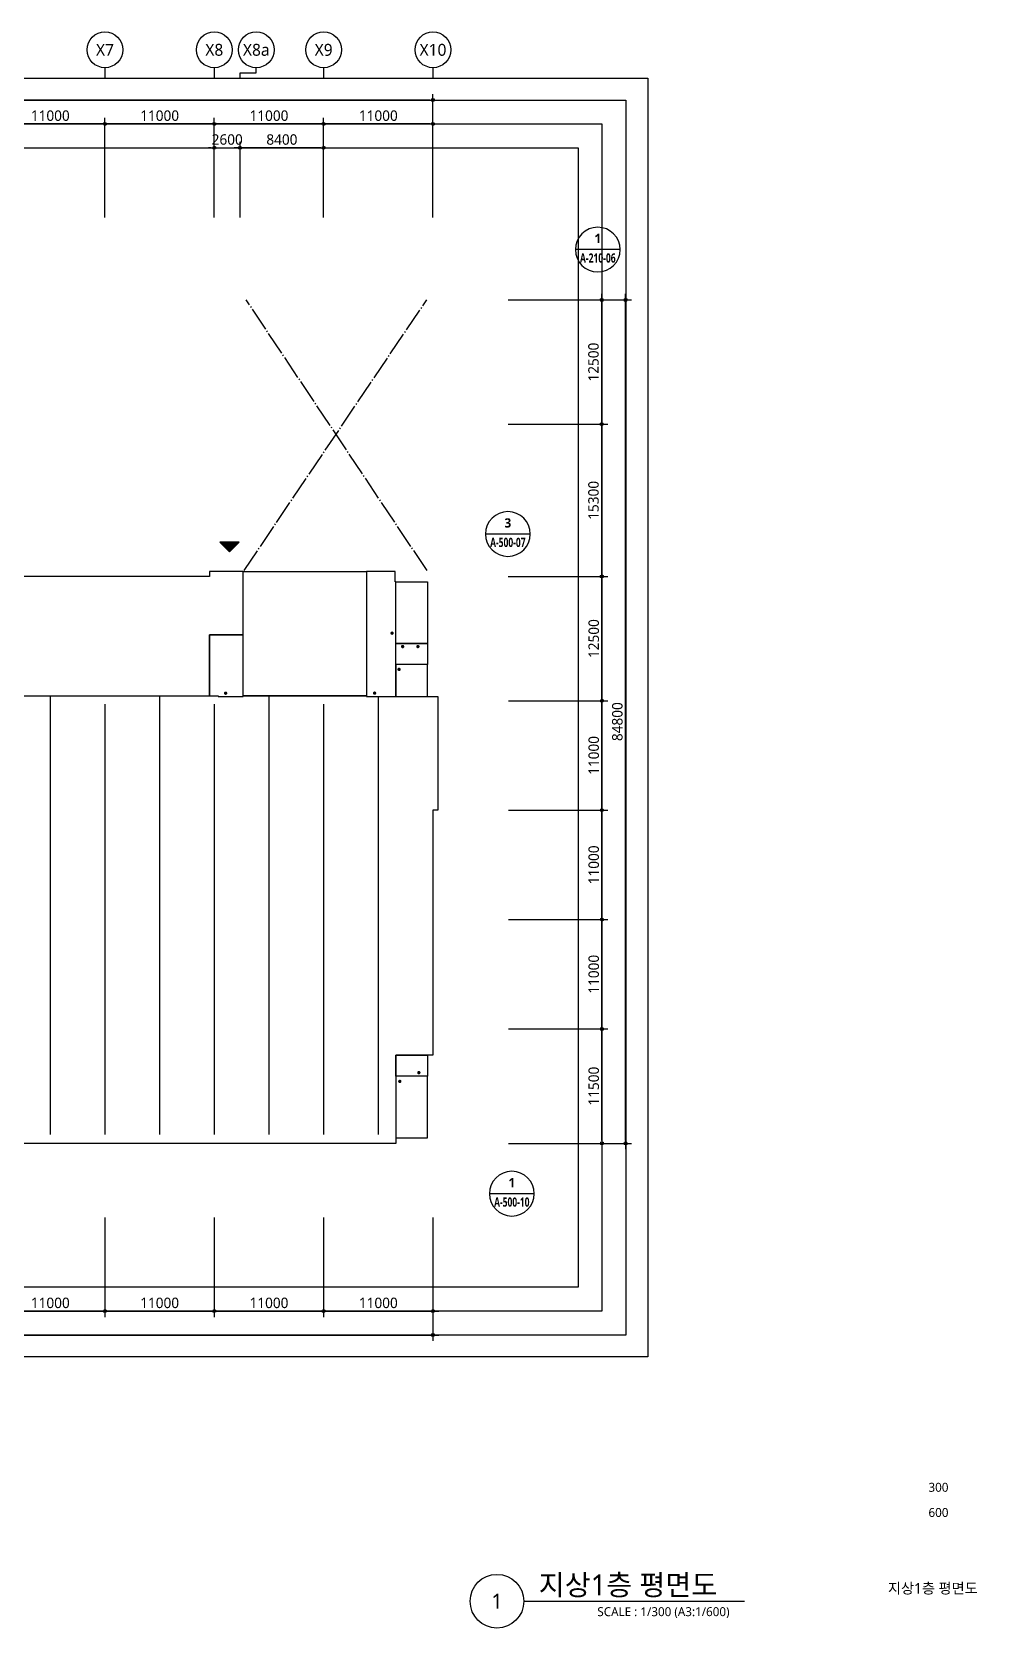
# Model space of a CAD drawing. Header units: millimetres. Extents: x -867282 to 190005487, y -1022614 to 455456909.
# Drawn here: x -484191 to -389103, y -682456 to -521967 of the extents above; entities that cross this region are included whole.
import ezdxf
from ezdxf.enums import TextEntityAlignment as Align

# ---------------------------------------------------------------- set-up
doc = ezdxf.new("R2010")
doc.units = ezdxf.units.MM
doc.header["$LTSCALE"] = 400
doc.header["$MEASUREMENT"] = 0
doc.header["$PDSIZE"] = -10
doc.linetypes.add('STD_SHAFT', pattern=[7.3, 6, -0.5, 0.3, -0.5])
doc.layers.get('0').update_dxf_attribs({"linetype": 'CONTINUOUS'})
doc.layers.get('Defpoints').update_dxf_attribs({"color": 153, "linetype": 'CONTINUOUS'})
for name, color, linetype in [('A-ANNO-ENT', 1, 'CONTINUOUS'), ('A-ANNO-TEXT1', 7, 'CONTINUOUS'), ('A-ANNO-TITL', 7, 'CONTINUOUS'), ('A-FLOR-MARK-ARCH', 1, 'CONTINUOUS'), ('A-FLOR-OPEN-BELO', 6, 'STD_SHAFT'), ('A-ST-AXIS-BUB', 7, 'CONTINUOUS'), ('A-ST-AXIS-DIM', 7, 'CONTINUOUS'), ('AA-MKXS', 3, 'CONTINUOUS'), ('AA-XXXX-TXT1', 2, 'CONTINUOUS'), ('heb', 30, 'CONTINUOUS')]:
    doc.layers.add(name, color=color, linetype=linetype)
doc.layers.add('Defpoint', color=161, linetype='CONTINUOUS', plot=False)
doc.layers.add('면적', color=210, linetype='CONTINUOUS', plot=False)
doc.styles.add('2020음성 1차', font='')
doc.styles.add('SAMOO', font='romans.shx', dxfattribs={"bigfont": 'whgtxt.shx'})
doc.styles.add('SH_대대리576', font='malgun.ttf')
doc.styles.get('2020음성 1차').set_extended_font_data('NanumGothic', bold=True)
doc.dimstyles.new('SHP 600', dxfattribs={"dimscale": 300, "dimtxt": 3.5, "dimasz": 1, "dimexe": 2, "dimexo": 2, "dimgap": 1, "dimtad": 1, "dimdec": 0, "dimzin": 0, "dimdsep": 46, "dimtxsty": 'SH_대대리576', "dimblk": 'DIMDOT', "dimcen": 0.09, "dimclrt": 3, "dimadec": 0, "dimazin": 1, "dimtfac": 1, "dimtdec": 0, "dimtix": 1, "dimtmove": 2, "dimatfit": 0, "dimldrblk": 'DIMDOT', "dimfxl": 1, "dimtolj": 1, "dimtzin": 0, "dimarcsym": 0})

# ---------------------------------------------------------------- blocks, each defined once
blk = doc.blocks.new('DIMDOT')
at = {"color": 0}
blk.add_line((-2, 0), (2, 0), dxfattribs=at)
for radius in [0.5, 0.25]:
    blk.add_circle((0, 0), radius, dxfattribs=at)
blk = doc.blocks.new('*D716')
at = {"layer": 'A-ST-AXIS-DIM', "color": 0, "lineweight": -2, "transparency": 16777216}
for p, q in [((-558441, -540617), (-558441, -528217)), ((-444141, -528817), (-558141, -528817)), ((-443841, -540617), (-443841, -528217))]:
    blk.add_line(p, q, dxfattribs=at)
at = {"layer": 'Defpoints', "color": 0, "transparency": 16777216}
for p in [(-558441, -528817), (-558441, -541217), (-443841, -541217)]:
    blk.add_point(p, dxfattribs=at)
at = {"layer": 'A-ST-AXIS-DIM', "color": 0, "lineweight": -2, "transparency": 16777216, "xscale": 300, "yscale": 300, "zscale": 300, "rotation": 180}
blk.add_blockref('DIMDOT', (-558441, -528817), dxfattribs=at)
at = {"layer": 'A-ST-AXIS-DIM', "color": 0, "lineweight": -2, "transparency": 16777216, "xscale": 300, "yscale": 300, "zscale": 300}
blk.add_blockref('DIMDOT', (-443841, -528817), dxfattribs=at)
at = {"layer": 'A-ST-AXIS-DIM', "color": 3, "transparency": 16777216, "insert": (-501141, -527992), "char_height": 1050, "attachment_point": 5, "style": 'SH_대대리576'}
blk.add_mtext('\\A1;114600', dxfattribs=at)
blk = doc.blocks.new('*D722')
at = {"layer": 'A-ST-AXIS-DIM', "color": 0, "lineweight": -2, "transparency": 16777216}
for p, q in [((-487841, -540617), (-487841, -530617)), ((-476841, -540617), (-476841, -530617)), ((-477141, -531217), (-487541, -531217))]:
    blk.add_line(p, q, dxfattribs=at)
at = {"layer": 'Defpoints', "color": 0, "transparency": 16777216}
for p in [(-487841, -531217), (-487841, -541217), (-476841, -541217)]:
    blk.add_point(p, dxfattribs=at)
at = {"layer": 'A-ST-AXIS-DIM', "color": 0, "lineweight": -2, "transparency": 16777216, "xscale": 300, "yscale": 300, "zscale": 300, "rotation": 180}
blk.add_blockref('DIMDOT', (-487841, -531217), dxfattribs=at)
at = {"layer": 'A-ST-AXIS-DIM', "color": 0, "lineweight": -2, "transparency": 16777216, "xscale": 300, "yscale": 300, "zscale": 300}
blk.add_blockref('DIMDOT', (-476841, -531217), dxfattribs=at)
at = {"layer": 'A-ST-AXIS-DIM', "color": 3, "transparency": 16777216, "insert": (-482341, -530392), "char_height": 1050, "attachment_point": 5, "style": 'SH_대대리576'}
blk.add_mtext('\\A1;11000', dxfattribs=at)
blk = doc.blocks.new('*D723')
at = {"layer": 'A-ST-AXIS-DIM', "color": 0, "lineweight": -2, "transparency": 16777216}
for p, q in [((-476841, -540617), (-476841, -530617)), ((-465841, -540617), (-465841, -530617)), ((-466141, -531217), (-476541, -531217))]:
    blk.add_line(p, q, dxfattribs=at)
at = {"layer": 'Defpoints', "color": 0, "transparency": 16777216}
for p in [(-476841, -531217), (-476841, -541217), (-465841, -541217)]:
    blk.add_point(p, dxfattribs=at)
at = {"layer": 'A-ST-AXIS-DIM', "color": 0, "lineweight": -2, "transparency": 16777216, "xscale": 300, "yscale": 300, "zscale": 300, "rotation": 180}
blk.add_blockref('DIMDOT', (-476841, -531217), dxfattribs=at)
at = {"layer": 'A-ST-AXIS-DIM', "color": 0, "lineweight": -2, "transparency": 16777216, "xscale": 300, "yscale": 300, "zscale": 300}
blk.add_blockref('DIMDOT', (-465841, -531217), dxfattribs=at)
at = {"layer": 'A-ST-AXIS-DIM', "color": 3, "transparency": 16777216, "insert": (-471341, -530392), "char_height": 1050, "attachment_point": 5, "style": 'SH_대대리576'}
blk.add_mtext('\\A1;11000', dxfattribs=at)
blk = doc.blocks.new('*D724')
at = {"layer": 'A-ST-AXIS-DIM', "color": 0, "lineweight": -2, "transparency": 16777216}
for p, q in [((-465841, -540617), (-465841, -530617)), ((-454841, -540617), (-454841, -530617)), ((-455141, -531217), (-465541, -531217))]:
    blk.add_line(p, q, dxfattribs=at)
at = {"layer": 'Defpoints', "color": 0, "transparency": 16777216}
for p in [(-465841, -531217), (-465841, -541217), (-454841, -541217)]:
    blk.add_point(p, dxfattribs=at)
at = {"layer": 'A-ST-AXIS-DIM', "color": 0, "lineweight": -2, "transparency": 16777216, "xscale": 300, "yscale": 300, "zscale": 300, "rotation": 180}
blk.add_blockref('DIMDOT', (-465841, -531217), dxfattribs=at)
at = {"layer": 'A-ST-AXIS-DIM', "color": 0, "lineweight": -2, "transparency": 16777216, "xscale": 300, "yscale": 300, "zscale": 300}
blk.add_blockref('DIMDOT', (-454841, -531217), dxfattribs=at)
at = {"layer": 'A-ST-AXIS-DIM', "color": 3, "transparency": 16777216, "insert": (-460341, -530392), "char_height": 1050, "attachment_point": 5, "style": 'SH_대대리576'}
blk.add_mtext('\\A1;11000', dxfattribs=at)
blk = doc.blocks.new('*D725')
at = {"layer": 'A-ST-AXIS-DIM', "color": 0, "lineweight": -2, "transparency": 16777216}
for p, q in [((-454841, -540617), (-454841, -530617)), ((-443841, -540617), (-443841, -530617)), ((-444141, -531217), (-454541, -531217))]:
    blk.add_line(p, q, dxfattribs=at)
at = {"layer": 'Defpoints', "color": 0, "transparency": 16777216}
for p in [(-454841, -531217), (-454841, -541217), (-443841, -541217)]:
    blk.add_point(p, dxfattribs=at)
at = {"layer": 'A-ST-AXIS-DIM', "color": 0, "lineweight": -2, "transparency": 16777216, "xscale": 300, "yscale": 300, "zscale": 300, "rotation": 180}
blk.add_blockref('DIMDOT', (-454841, -531217), dxfattribs=at)
at = {"layer": 'A-ST-AXIS-DIM', "color": 0, "lineweight": -2, "transparency": 16777216, "xscale": 300, "yscale": 300, "zscale": 300}
blk.add_blockref('DIMDOT', (-443841, -531217), dxfattribs=at)
at = {"layer": 'A-ST-AXIS-DIM', "color": 3, "transparency": 16777216, "insert": (-449341, -530392), "char_height": 1050, "attachment_point": 5, "style": 'SH_대대리576'}
blk.add_mtext('\\A1;11000', dxfattribs=at)
blk = doc.blocks.new('*D735')
at = {"layer": 'A-ST-AXIS-DIM', "color": 0, "lineweight": -2, "transparency": 16777216}
for p, q in [((-436266, -548917), (-426266, -548917)), ((-426866, -561117), (-426866, -549217)), ((-436266, -561417), (-426266, -561417))]:
    blk.add_line(p, q, dxfattribs=at)
at = {"layer": 'Defpoints', "color": 0, "transparency": 16777216}
for p in [(-436866, -548917), (-426866, -548917), (-436866, -561417)]:
    blk.add_point(p, dxfattribs=at)
at = {"layer": 'A-ST-AXIS-DIM', "color": 0, "lineweight": -2, "transparency": 16777216, "xscale": 300, "yscale": 300, "zscale": 300}
for p, rotation in [((-426866, -548917), 90), ((-426866, -561417), 270)]:
    blk.add_blockref('DIMDOT', p, dxfattribs=dict(at, rotation=rotation))
at = {"layer": 'A-ST-AXIS-DIM', "color": 3, "transparency": 16777216, "insert": (-427691, -555167), "char_height": 1050, "attachment_point": 5, "rotation": 90, "style": 'SH_대대리576'}
blk.add_mtext('\\A1;12500', dxfattribs=at)
blk = doc.blocks.new('*D736')
at = {"layer": 'A-ST-AXIS-DIM', "color": 0, "lineweight": -2, "transparency": 16777216}
for p, q in [((-436266, -561417), (-426266, -561417)), ((-426866, -576417), (-426866, -561717)), ((-436266, -576717), (-426266, -576717))]:
    blk.add_line(p, q, dxfattribs=at)
at = {"layer": 'Defpoints', "color": 0, "transparency": 16777216}
for p in [(-436866, -561417), (-426866, -561417), (-436866, -576717)]:
    blk.add_point(p, dxfattribs=at)
at = {"layer": 'A-ST-AXIS-DIM', "color": 0, "lineweight": -2, "transparency": 16777216, "xscale": 300, "yscale": 300, "zscale": 300}
for p, rotation in [((-426866, -561417), 90), ((-426866, -576717), 270)]:
    blk.add_blockref('DIMDOT', p, dxfattribs=dict(at, rotation=rotation))
at = {"layer": 'A-ST-AXIS-DIM', "color": 3, "transparency": 16777216, "insert": (-427691, -569067), "char_height": 1050, "attachment_point": 5, "rotation": 90, "style": 'SH_대대리576'}
blk.add_mtext('\\A1;15300', dxfattribs=at)
blk = doc.blocks.new('*D737')
at = {"layer": 'A-ST-AXIS-DIM', "color": 0, "lineweight": -2, "transparency": 16777216}
for p, q in [((-436241, -576717), (-426241, -576717)), ((-426841, -588917), (-426841, -577017)), ((-436241, -589217), (-426241, -589217))]:
    blk.add_line(p, q, dxfattribs=at)
at = {"layer": 'Defpoints', "color": 0, "transparency": 16777216}
for p in [(-436841, -576717), (-426841, -576717), (-436841, -589217)]:
    blk.add_point(p, dxfattribs=at)
at = {"layer": 'A-ST-AXIS-DIM', "color": 0, "lineweight": -2, "transparency": 16777216, "xscale": 300, "yscale": 300, "zscale": 300}
for p, rotation in [((-426841, -576717), 90), ((-426841, -589217), 270)]:
    blk.add_blockref('DIMDOT', p, dxfattribs=dict(at, rotation=rotation))
at = {"layer": 'A-ST-AXIS-DIM', "color": 3, "transparency": 16777216, "insert": (-427666, -582967), "char_height": 1050, "attachment_point": 5, "rotation": 90, "style": 'SH_대대리576'}
blk.add_mtext('\\A1;12500', dxfattribs=at)
blk = doc.blocks.new('*D738')
at = {"layer": 'A-ST-AXIS-DIM', "color": 0, "lineweight": -2, "transparency": 16777216}
for p, q in [((-436241, -589217), (-426241, -589217)), ((-426841, -599917), (-426841, -589517)), ((-436241, -600217), (-426241, -600217))]:
    blk.add_line(p, q, dxfattribs=at)
at = {"layer": 'Defpoints', "color": 0, "transparency": 16777216}
for p in [(-436841, -589217), (-426841, -589217), (-436841, -600217)]:
    blk.add_point(p, dxfattribs=at)
at = {"layer": 'A-ST-AXIS-DIM', "color": 0, "lineweight": -2, "transparency": 16777216, "xscale": 300, "yscale": 300, "zscale": 300}
for p, rotation in [((-426841, -589217), 90), ((-426841, -600217), 270)]:
    blk.add_blockref('DIMDOT', p, dxfattribs=dict(at, rotation=rotation))
at = {"layer": 'A-ST-AXIS-DIM', "color": 3, "transparency": 16777216, "insert": (-427666, -594717), "char_height": 1050, "attachment_point": 5, "rotation": 90, "style": 'SH_대대리576'}
blk.add_mtext('\\A1;11000', dxfattribs=at)
blk = doc.blocks.new('*D739')
at = {"layer": 'A-ST-AXIS-DIM', "color": 0, "lineweight": -2, "transparency": 16777216}
for p, q in [((-436241, -600217), (-426241, -600217)), ((-426841, -610917), (-426841, -600517)), ((-436241, -611217), (-426241, -611217))]:
    blk.add_line(p, q, dxfattribs=at)
at = {"layer": 'Defpoints', "color": 0, "transparency": 16777216}
for p in [(-436841, -600217), (-426841, -600217), (-436841, -611217)]:
    blk.add_point(p, dxfattribs=at)
at = {"layer": 'A-ST-AXIS-DIM', "color": 0, "lineweight": -2, "transparency": 16777216, "xscale": 300, "yscale": 300, "zscale": 300}
for p, rotation in [((-426841, -600217), 90), ((-426841, -611217), 270)]:
    blk.add_blockref('DIMDOT', p, dxfattribs=dict(at, rotation=rotation))
at = {"layer": 'A-ST-AXIS-DIM', "color": 3, "transparency": 16777216, "insert": (-427666, -605717), "char_height": 1050, "attachment_point": 5, "rotation": 90, "style": 'SH_대대리576'}
blk.add_mtext('\\A1;11000', dxfattribs=at)
blk = doc.blocks.new('*D740')
at = {"layer": 'A-ST-AXIS-DIM', "color": 0, "lineweight": -2, "transparency": 16777216}
for p, q in [((-436241, -611217), (-426241, -611217)), ((-426841, -621917), (-426841, -611517)), ((-436241, -622217), (-426241, -622217))]:
    blk.add_line(p, q, dxfattribs=at)
at = {"layer": 'Defpoints', "color": 0, "transparency": 16777216}
for p in [(-436841, -611217), (-426841, -611217), (-436841, -622217)]:
    blk.add_point(p, dxfattribs=at)
at = {"layer": 'A-ST-AXIS-DIM', "color": 0, "lineweight": -2, "transparency": 16777216, "xscale": 300, "yscale": 300, "zscale": 300}
for p, rotation in [((-426841, -611217), 90), ((-426841, -622217), 270)]:
    blk.add_blockref('DIMDOT', p, dxfattribs=dict(at, rotation=rotation))
at = {"layer": 'A-ST-AXIS-DIM', "color": 3, "transparency": 16777216, "insert": (-427666, -616717), "char_height": 1050, "attachment_point": 5, "rotation": 90, "style": 'SH_대대리576'}
blk.add_mtext('\\A1;11000', dxfattribs=at)
blk = doc.blocks.new('*D741')
at = {"layer": 'A-ST-AXIS-DIM', "color": 0, "lineweight": -2, "transparency": 16777216}
for p, q in [((-436241, -622217), (-426241, -622217)), ((-426841, -633417), (-426841, -622517)), ((-436241, -633717), (-426241, -633717))]:
    blk.add_line(p, q, dxfattribs=at)
at = {"layer": 'Defpoints', "color": 0, "transparency": 16777216}
for p in [(-436841, -622217), (-426841, -622217), (-436841, -633717)]:
    blk.add_point(p, dxfattribs=at)
at = {"layer": 'A-ST-AXIS-DIM', "color": 0, "lineweight": -2, "transparency": 16777216, "xscale": 300, "yscale": 300, "zscale": 300}
for p, rotation in [((-426841, -622217), 90), ((-426841, -633717), 270)]:
    blk.add_blockref('DIMDOT', p, dxfattribs=dict(at, rotation=rotation))
at = {"layer": 'A-ST-AXIS-DIM', "color": 3, "transparency": 16777216, "insert": (-427666, -627967), "char_height": 1050, "attachment_point": 5, "rotation": 90, "style": 'SH_대대리576'}
blk.add_mtext('\\A1;11500', dxfattribs=at)
blk = doc.blocks.new('*D742')
at = {"layer": 'A-ST-AXIS-DIM', "color": 0, "lineweight": -2, "transparency": 16777216}
for p, q in [((-436241, -548917), (-423866, -548917)), ((-424466, -633417), (-424466, -549217)), ((-436241, -633717), (-423866, -633717))]:
    blk.add_line(p, q, dxfattribs=at)
at = {"layer": 'Defpoints', "color": 0, "transparency": 16777216}
for p in [(-436841, -548917), (-424466, -548917), (-436841, -633717)]:
    blk.add_point(p, dxfattribs=at)
at = {"layer": 'A-ST-AXIS-DIM', "color": 0, "lineweight": -2, "transparency": 16777216, "xscale": 300, "yscale": 300, "zscale": 300}
for p, rotation in [((-424466, -548917), 90), ((-424466, -633717), 270)]:
    blk.add_blockref('DIMDOT', p, dxfattribs=dict(at, rotation=rotation))
at = {"layer": 'A-ST-AXIS-DIM', "color": 3, "transparency": 16777216, "insert": (-425291, -591317), "char_height": 1050, "attachment_point": 5, "rotation": 90, "style": 'SH_대대리576'}
blk.add_mtext('\\A1;84800', dxfattribs=at)
blk = doc.blocks.new('*D743')
at = {"layer": 'A-ST-AXIS-DIM', "color": 0, "lineweight": -2, "transparency": 16777216}
for p, q in [((-454841, -641189), (-454841, -651189)), ((-443841, -641189), (-443841, -651189)), ((-454541, -650589), (-444141, -650589))]:
    blk.add_line(p, q, dxfattribs=at)
at = {"layer": 'Defpoints', "color": 0, "transparency": 16777216}
for p in [(-454841, -640589), (-443841, -640589), (-443841, -650589)]:
    blk.add_point(p, dxfattribs=at)
at = {"layer": 'A-ST-AXIS-DIM', "color": 0, "lineweight": -2, "transparency": 16777216, "xscale": 300, "yscale": 300, "zscale": 300, "rotation": 180}
blk.add_blockref('DIMDOT', (-454841, -650589), dxfattribs=at)
at = {"layer": 'A-ST-AXIS-DIM', "color": 0, "lineweight": -2, "transparency": 16777216, "xscale": 300, "yscale": 300, "zscale": 300}
blk.add_blockref('DIMDOT', (-443841, -650589), dxfattribs=at)
at = {"layer": 'A-ST-AXIS-DIM', "color": 3, "transparency": 16777216, "insert": (-449341, -649764), "char_height": 1050, "attachment_point": 5, "style": 'SH_대대리576'}
blk.add_mtext('\\A1;11000', dxfattribs=at)
blk = doc.blocks.new('*D744')
at = {"layer": 'A-ST-AXIS-DIM', "color": 0, "lineweight": -2, "transparency": 16777216}
for p, q in [((-465841, -641189), (-465841, -651189)), ((-454841, -641189), (-454841, -651189)), ((-465541, -650589), (-455141, -650589))]:
    blk.add_line(p, q, dxfattribs=at)
at = {"layer": 'Defpoints', "color": 0, "transparency": 16777216}
for p in [(-465841, -640589), (-454841, -640589), (-454841, -650589)]:
    blk.add_point(p, dxfattribs=at)
at = {"layer": 'A-ST-AXIS-DIM', "color": 0, "lineweight": -2, "transparency": 16777216, "xscale": 300, "yscale": 300, "zscale": 300, "rotation": 180}
blk.add_blockref('DIMDOT', (-465841, -650589), dxfattribs=at)
at = {"layer": 'A-ST-AXIS-DIM', "color": 0, "lineweight": -2, "transparency": 16777216, "xscale": 300, "yscale": 300, "zscale": 300}
blk.add_blockref('DIMDOT', (-454841, -650589), dxfattribs=at)
at = {"layer": 'A-ST-AXIS-DIM', "color": 3, "transparency": 16777216, "insert": (-460341, -649764), "char_height": 1050, "attachment_point": 5, "style": 'SH_대대리576'}
blk.add_mtext('\\A1;11000', dxfattribs=at)
blk = doc.blocks.new('*D745')
at = {"layer": 'A-ST-AXIS-DIM', "color": 0, "lineweight": -2, "transparency": 16777216}
for p, q in [((-476841, -641189), (-476841, -651189)), ((-465841, -641189), (-465841, -651189)), ((-476541, -650589), (-466141, -650589))]:
    blk.add_line(p, q, dxfattribs=at)
at = {"layer": 'Defpoints', "color": 0, "transparency": 16777216}
for p in [(-476841, -640589), (-465841, -640589), (-465841, -650589)]:
    blk.add_point(p, dxfattribs=at)
at = {"layer": 'A-ST-AXIS-DIM', "color": 0, "lineweight": -2, "transparency": 16777216, "xscale": 300, "yscale": 300, "zscale": 300, "rotation": 180}
blk.add_blockref('DIMDOT', (-476841, -650589), dxfattribs=at)
at = {"layer": 'A-ST-AXIS-DIM', "color": 0, "lineweight": -2, "transparency": 16777216, "xscale": 300, "yscale": 300, "zscale": 300}
blk.add_blockref('DIMDOT', (-465841, -650589), dxfattribs=at)
at = {"layer": 'A-ST-AXIS-DIM', "color": 3, "transparency": 16777216, "insert": (-471341, -649764), "char_height": 1050, "attachment_point": 5, "style": 'SH_대대리576'}
blk.add_mtext('\\A1;11000', dxfattribs=at)
blk = doc.blocks.new('*D746')
at = {"layer": 'A-ST-AXIS-DIM', "color": 0, "lineweight": -2, "transparency": 16777216}
for p, q in [((-487841, -641189), (-487841, -651189)), ((-476841, -641189), (-476841, -651189)), ((-487541, -650589), (-477141, -650589))]:
    blk.add_line(p, q, dxfattribs=at)
at = {"layer": 'Defpoints', "color": 0, "transparency": 16777216}
for p in [(-487841, -640589), (-476841, -640589), (-476841, -650589)]:
    blk.add_point(p, dxfattribs=at)
at = {"layer": 'A-ST-AXIS-DIM', "color": 0, "lineweight": -2, "transparency": 16777216, "xscale": 300, "yscale": 300, "zscale": 300, "rotation": 180}
blk.add_blockref('DIMDOT', (-487841, -650589), dxfattribs=at)
at = {"layer": 'A-ST-AXIS-DIM', "color": 0, "lineweight": -2, "transparency": 16777216, "xscale": 300, "yscale": 300, "zscale": 300}
blk.add_blockref('DIMDOT', (-476841, -650589), dxfattribs=at)
at = {"layer": 'A-ST-AXIS-DIM', "color": 3, "transparency": 16777216, "insert": (-482341, -649764), "char_height": 1050, "attachment_point": 5, "style": 'SH_대대리576'}
blk.add_mtext('\\A1;11000', dxfattribs=at)
blk = doc.blocks.new('*D753')
at = {"layer": 'A-ST-AXIS-DIM', "color": 0, "lineweight": -2, "transparency": 16777216}
for p, q in [((-558441, -641189), (-558441, -653589)), ((-443841, -641189), (-443841, -653589)), ((-558141, -652989), (-444141, -652989))]:
    blk.add_line(p, q, dxfattribs=at)
at = {"layer": 'Defpoints', "color": 0, "transparency": 16777216}
for p in [(-558441, -640589), (-443841, -640589), (-443841, -652989)]:
    blk.add_point(p, dxfattribs=at)
at = {"layer": 'A-ST-AXIS-DIM', "color": 0, "lineweight": -2, "transparency": 16777216, "xscale": 300, "yscale": 300, "zscale": 300, "rotation": 180}
blk.add_blockref('DIMDOT', (-558441, -652989), dxfattribs=at)
at = {"layer": 'A-ST-AXIS-DIM', "color": 0, "lineweight": -2, "transparency": 16777216, "xscale": 300, "yscale": 300, "zscale": 300}
blk.add_blockref('DIMDOT', (-443841, -652989), dxfattribs=at)
at = {"layer": 'A-ST-AXIS-DIM', "color": 3, "transparency": 16777216, "insert": (-501141, -652164), "char_height": 1050, "attachment_point": 5, "style": 'SH_대대리576'}
blk.add_mtext('\\A1;114600', dxfattribs=at)
blk = doc.blocks.new('A-ST-AXIS-BUB-1')
at = {"layer": 'A-ST-AXIS-BUB'}
blk.add_line((0, 350), (0, 0), dxfattribs=at)
blk.add_circle((0, 950), 600, dxfattribs=at)
blk = doc.blocks.new('*U392')
at = {"layer": 'AA-MKXS', "color": 3, "linetype": 'Continuous', "ltscale": 5}
blk.add_line((-5.999976, 0), (5.999976, 0), dxfattribs=at)
blk.add_circle((0, 0), 5.999976, dxfattribs=at)
at = {"layer": 'AA-MKXS', "style": 'SAMOO', "width": 0.85}
blk.add_attdef('ViewNUM', text='', height=2.5, dxfattribs=at).set_placement((0, 1), align=Align.BOTTOM_CENTER)
blk.add_attdef('SheetNUM', text='', height=2.5, dxfattribs=at).set_placement((0, -1), align=Align.TOP_CENTER)
blk = doc.blocks.new('*U394')
at = {"layer": 'A-ANNO-TITL'}
blk.add_line((0, 0), (3700, 0), dxfattribs=at)
blk.add_circle((-450, 0), 450, dxfattribs=at)
at = {"layer": 'AA-XXXX-TXT1', "style": 'SH_대대리576'}
blk.add_attdef('DWG.TITLE', (250, 100), '', height=350, dxfattribs=at)
at = {"layer": 'AA-XXXX-TXT1', "color": 7, "style": 'SH_대대리576'}
blk.add_attdef('NO1', text='', height=300, dxfattribs=at).set_placement((-450, 0), align=Align.MIDDLE)
at = {"layer": 'AA-XXXX-TXT1', "style": 'SH_대대리576'}
blk.add_attdef('SCALE', text='', height=150, dxfattribs=at).set_placement((3450, -100), align=Align.TOP_RIGHT)
blk = doc.blocks.new('*D754')
at = {"layer": 'A-ST-AXIS-DIM', "color": 0, "lineweight": -2, "transparency": 16777216}
for p, q in [((-466141, -533617), (-466441, -533617)), ((-465841, -540617), (-465841, -533017)), ((-465841, -533617), (-463241, -533617)), ((-463241, -540617), (-463241, -533017)), ((-462941, -533617), (-462641, -533617))]:
    blk.add_line(p, q, dxfattribs=at)
at = {"layer": 'Defpoints', "color": 0, "transparency": 16777216}
for p in [(-463241, -533617), (-465841, -541217), (-463241, -541217)]:
    blk.add_point(p, dxfattribs=at)
at = {"layer": 'A-ST-AXIS-DIM', "color": 0, "lineweight": -2, "transparency": 16777216, "xscale": 300, "yscale": 300, "zscale": 300}
blk.add_blockref('DIMDOT', (-465841, -533617), dxfattribs=at)
at = {"layer": 'A-ST-AXIS-DIM', "color": 0, "lineweight": -2, "transparency": 16777216, "xscale": 300, "yscale": 300, "zscale": 300, "rotation": 180}
blk.add_blockref('DIMDOT', (-463241, -533617), dxfattribs=at)
at = {"layer": 'A-ST-AXIS-DIM', "color": 3, "transparency": 16777216, "insert": (-464541, -532792), "char_height": 1050, "attachment_point": 5, "style": 'SH_대대리576'}
blk.add_mtext('\\A1;2600', dxfattribs=at)
blk = doc.blocks.new('*D755')
at = {"layer": 'A-ST-AXIS-DIM', "color": 0, "lineweight": -2, "transparency": 16777216}
for p, q in [((-463241, -540617), (-463241, -533017)), ((-455141, -533617), (-462941, -533617)), ((-454841, -540617), (-454841, -533017))]:
    blk.add_line(p, q, dxfattribs=at)
at = {"layer": 'Defpoints', "color": 0, "transparency": 16777216}
for p in [(-463241, -533617), (-463241, -541217), (-454841, -541217)]:
    blk.add_point(p, dxfattribs=at)
at = {"layer": 'A-ST-AXIS-DIM', "color": 0, "lineweight": -2, "transparency": 16777216, "xscale": 300, "yscale": 300, "zscale": 300, "rotation": 180}
blk.add_blockref('DIMDOT', (-463241, -533617), dxfattribs=at)
at = {"layer": 'A-ST-AXIS-DIM', "color": 0, "lineweight": -2, "transparency": 16777216, "xscale": 300, "yscale": 300, "zscale": 300}
blk.add_blockref('DIMDOT', (-454841, -533617), dxfattribs=at)
at = {"layer": 'A-ST-AXIS-DIM', "color": 3, "transparency": 16777216, "insert": (-459041, -532792), "char_height": 1050, "attachment_point": 5, "style": 'SH_대대리576'}
blk.add_mtext('\\A1;8400', dxfattribs=at)
blk = doc.blocks.new('G$C103DFDC3')
blk.add_line((92200, 51120, 103000), (95600, 51120))
at = {"layer": '면적'}
for points in [[(16250, 56450), (19450, 56450), (19450, 50250), (16250, 50250)], [(20000, 48025), (20000, 45000), (53400, 45000), (53400, 52620), (55950, 52620), (55950, 57000), (20000, 57000), (19450, 57000), (19450, 48025), (20000, 48025)], [(59150, 50250), (55950, 50250), (55950, 56450), (59150, 56450)], [(95600, 57500), (92200, 57500), (92200, 57000), (60200, 57000), (59150, 57000), (59150, 48025), (59150, 48025), (59150, 45000), (92200, 45000), (92200, 51120), (95600, 51120)], [(95600, 57500), (108000, 57500), (108000, 45000), (95600, 45000)], [(108000, 57500), (108000, 44925), (110950, 44925), (110950, 56450), (110900, 56450), (110900, 56600), (110900, 57500)], [(114150, 50250), (110950, 50250), (110950, 56450), (114150, 56450)], [(12900, 6550), (16250, 6550), (16250, 6750), (18500, 6750), (18500, 8850), (16250, 8850), (16250, 8800), (14800, 8800), (14800, 11500), (15200, 11500), (15200, 45000), (20000, 45000), (20000, 48025), (19450, 48025), (19450, 48150), (16250, 48150), (16250, 54100), (13100, 54100), (13100, 45600), (8525, 45600), (8525, 40100), (7400, 40100), (7400, 37200), (13100, 37200), (13100, 16300), (7600, 16300), (7600, 14300), (8600, 14300), (8600, 12900), (10100, 12900), (10100, 14300), (13100, 14300), (13100, 11200), (12900, 11200), (12900, 6550)], [(13100, 54100), (10100, 54100), (10100, 51420), (13100, 51420)], [(10100, 51420), (10100, 49500), (12210, 49500), (12210, 50270), (13100, 50270), (13100, 51420)], [(55950, 45025), (53400, 45025), (53400, 52620), (55950, 52620)], [(12210, 50270), (13100, 50270), (13100, 49500), (12210, 49500)], [(16250, 50250), (19450, 50250), (19450, 48150), (16250, 48150)], [(59150, 48150), (55950, 48150), (55950, 50250), (59150, 50250)], [(92200, 45000), (93100, 45000), (93100, 44925), (95600, 44925), (95600, 51120), (92200, 51120)], [(114150, 48150), (110950, 48150), (110950, 50250), (114150, 50250)], [(7200, 49500), (13100, 49500), (13100, 45600), (7200, 45600)], [(55950, 48150), (55950, 45025), (59150, 45025), (59150, 48025), (59150, 48025), (59150, 48150)], [(110950, 48150), (110950, 44925), (114150, 44925), (114150, 48025), (114150, 48025), (114150, 48150)], [(15200, 45000), (53400, 45000), (53400, 45025), (59150, 45025), (59150, 45000), (93100, 45000), (93100, 44925), (95600, 44925), (95600, 45000), (108000, 45000), (108000, 44925), (115200, 44925), (115200, 33500), (114700, 33500), (114700, 8850), (110950, 8850), (110950, 0), (59150, 0), (59150, 8850), (55950, 8850), (55950, 0), (19450, 0), (19450, 10950), (17400, 10950), (17400, 11500), (17400, 11500), (17400, 15800), (17400, 15800), (17400, 22800), (15200, 22800), (15200, 34000), (19355, 34000), (19355, 37125), (18355, 37125), (18355, 38025), (19355, 38025), (19355, 41675), (15200, 41675)], [(15200, 41675), (19355, 41675), (19355, 38025), (18355, 38025), (18355, 37125), (19355, 37125), (19355, 34000), (15200, 34000)], [(0, 20000), (0, 37200), (13100, 37200), (13100, 20000)], [(15200, 22800), (15200, 11500), (16250, 11500), (16250, 10950), (17400, 10950), (17400, 22725), (17400, 22800)], [(7600, 14300), (7600, 20000), (0, 20000), (0, 12850), (1900, 12850), (1900, 11200), (4700, 11200), (4700, 14300)], [(7600, 20000), (13100, 20000), (13100, 16300), (7600, 16300)], [(4700, 14300), (4700, 11200), (7600, 11200), (7600, 11600), (8600, 11600), (8600, 14300)], [(9500, 12900), (9500, 11200), (13100, 11200), (13100, 14300), (10100, 14300), (10100, 12900)], [(14800, 11500), (16250, 11500), (16250, 8800), (14800, 8800)], [(16250, 10950), (19450, 10950), (19450, 8850), (16250, 8850)], [(19450, 6750), (18500, 6750), (18500, 8850), (19450, 8850)], [(55950, 8850), (59150, 8850), (59150, 6750), (55950, 6750)], [(110950, 8850), (114150, 8850), (114150, 6750), (110950, 6750)], [(16250, 6750), (19450, 6750), (19450, 550), (16250, 550)], [(55950, 6750), (55950, 6750), (55950, 6750), (55950, 550), (59150, 550), (59150, 6750), (59150, 6750)], [(114150, 6750), (114150, 6750), (114150, 6750), (110950, 6750), (110950, 550), (114150, 550)]]:
    blk.add_lwpolyline(points, close=True, dxfattribs=at)
for points in [[(10100, 51420), (10100, 51420), (10100, 49500), (10100, 49500), (7200, 49500), (7200, 45600), (5200, 45600), (5200, 54100), (10100, 54100), (10100, 51420)], [(59150, 8850), (59400, 8850), (59400, 11500), (59700, 11500), (59700, 45000)]]:
    blk.add_lwpolyline(points, dxfattribs=at)
at = {"layer": '면적', "elevation": 103000}
blk.add_lwpolyline([(18355, 38025), (19355, 38025), (19355, 37125), (18355, 37125)], close=True, dxfattribs=at)

msp = doc.modelspace()

# ---------------------------------------------------------------- hatches: boundary and pattern name
at = {"layer": 'A-ANNO-ENT'}
msp.add_hatch(color=256, dxfattribs=at).paths.add_polyline_path([(-465284.3, -573258.7), (-463348.3, -573258.7), (-464316.3, -574226.7)])

# ---------------------------------------------------------------- linework, layer by layer
msp.add_line((-450541.2, -588792.2), (-448577.1, -588792.2))
msp.add_lwpolyline([(-463348.3, -573258.7), (-465284.3, -573258.7), (-464316.3, -574226.7)], close=True, dxfattribs=at)
at = {"layer": 'A-FLOR-MARK-ARCH', "const_width": 168.8}
for points in [[(-448036.8, -582421.1, 1), (-447868.1, -582421.1, 1)], [(-446977.8, -583769.5, 1), (-446809.1, -583769.5, 1)], [(-445440.8, -583769.5, 1), (-445272.1, -583769.5, 1)], [(-447342.3, -586062.3, 1), (-447173.6, -586062.3, 1)], [(-464788.4, -588458.2, 1), (-464619.7, -588458.2, 1)], [(-449802.6, -588450.1, 1), (-449633.9, -588450.1, 1)], [(-447263.2, -627493.5, 1), (-447094.4, -627493.5, 1)], [(-445347.4, -626612.6, 1), (-445178.6, -626612.6, 1)]]:
    msp.add_lwpolyline(points, format="xyb", close=True, dxfattribs=at)
at = {"layer": 'A-FLOR-OPEN-BELO'}
for p, q in [((-462841.2, -576117.2), (-444476.9, -548917.2)), ((-444441.2, -576117.2), (-462629.4, -548912.9))]:
    msp.add_line(p, q, dxfattribs=at)
at = {"layer": 'A-ST-AXIS-BUB'}
msp.add_lwpolyline([(-463241.2, -526617.2), (-463241.2, -526092.2), (-461618.3, -526092.2), (-461618.3, -525567.2)], dxfattribs=at)
msp.add_circle((-461618.3, -523767.2), 1800, dxfattribs=at)
at = {"layer": 'Defpoint'}
for points in [[(-422241.2, -655188.6), (-593441.2, -655188.6), (-593441.2, -526617.2), (-422241.2, -526617.2)], [(-424441.2, -652988.6), (-591241.2, -652988.6), (-591241.2, -528817.2), (-424441.2, -528817.2)], [(-426841.2, -650588.6), (-588841.2, -650588.6), (-588841.2, -531217.2), (-426841.2, -531217.2)], [(-429241.2, -648188.6), (-586441.2, -648188.6), (-586441.2, -533617.2), (-429241.2, -533617.2)]]:
    msp.add_lwpolyline(points, close=True, dxfattribs=at)
at = {"layer": 'heb', "elevation": 103000}
for points in [[(-482341.2, -588717.2), (-482341.2, -632817.2)], [(-471341.2, -588717.2), (-471341.2, -632817.2)], [(-460341.2, -588717.2), (-460341.2, -632817.2)], [(-449341.2, -588792.2), (-449341.2, -632817.2)], [(-476841.2, -589566.2), (-476841.2, -632817.2)], [(-465841.2, -589566.2), (-465841.2, -632817.2)], [(-454841.2, -589566.2), (-454841.2, -632817.2)]]:
    msp.add_lwpolyline(points, dxfattribs=at)

# ---------------------------------------------------------------- block references
ref = msp.add_blockref('*U392', (-427259.5, -543853.7), dxfattribs=dict(xscale=-375.0015000059622, yscale=375.0015000059622, zscale=375.0015000059622))
ref.add_attrib('SheetNUM', 'A-210-06', dxfattribs={"layer": 'AA-MKXS', "height": 937.5, "style": '2020음성 1차', "width": 0.7}).set_placement((-427259.5, -544228.7), align=Align.TOP_CENTER)
ref.add_attrib('ViewNUM', '1', dxfattribs={"layer": 'AA-MKXS', "height": 937.5, "style": '2020음성 1차'}).set_placement((-427259.5, -543478.7), align=Align.BOTTOM_CENTER)
ref = msp.add_blockref('*U392', (-436309.5, -572453.7), dxfattribs=dict(xscale=-375.0015000059622, yscale=375.0015000059622, zscale=375.0015000059622))
ref.add_attrib('SheetNUM', 'A-500-07', dxfattribs={"layer": 'AA-MKXS', "height": 930, "style": '2020음성 1차', "width": 0.7}).set_placement((-436309.5, -572828.7, 103000), align=Align.TOP_CENTER)
ref.add_attrib('ViewNUM', '3', dxfattribs={"layer": 'AA-MKXS', "height": 930, "style": '2020음성 1차'}).set_placement((-436309.5, -572078.7, 103000), align=Align.BOTTOM_CENTER)
msp.add_blockref('G$C103DFDC3', (-558541.2, -633717.2))
ref = msp.add_blockref('*U392', (-435909.5, -638780.7), dxfattribs=dict(xscale=-375.0015000059622, yscale=375.0015000059622, zscale=375.0015000059622))
ref.add_attrib('SheetNUM', 'A-500-10', dxfattribs={"layer": 'AA-MKXS', "height": 930, "style": '2020음성 1차', "width": 0.7}).set_placement((-435909.5, -639155.7), align=Align.TOP_CENTER)
ref.add_attrib('ViewNUM', '1', dxfattribs={"layer": 'AA-MKXS', "height": 930, "style": '2020음성 1차'}).set_placement((-435909.5, -638405.6), align=Align.BOTTOM_CENTER)
ref = msp.add_blockref('*U394', (-434704.8, -679755.6), dxfattribs=dict(xscale=6, yscale=6, zscale=6))
ref.add_attrib('SCALE', 'SCALE : 1/300 (A3:1/600)', dxfattribs={"layer": 'A-ANNO-TITL', "height": 900, "style": 'SH_대대리576'}).set_placement((-414004.6, -680355.6), align=Align.TOP_RIGHT)
ref.add_attrib('DWG.TITLE', '지상1층 평면도', (-433204.8, -679155.6), dxfattribs={"layer": 'A-ANNO-TITL', "height": 2087.45, "style": 'SH_대대리576'})
ref.add_attrib('NO1', '1', dxfattribs={"layer": 'A-ANNO-TITL', "color": 7, "height": 1500, "style": 'SH_대대리576'}).set_placement((-437404.8, -679755.6), align=Align.MIDDLE)
at = {"layer": 'A-ST-AXIS-BUB', "xscale": 3, "yscale": 3, "zscale": 3}
for p in [(-476841.2, -526617.2), (-465841.2, -526617.2), (-454841.2, -526617.2), (-443841.2, -526617.2)]:
    msp.add_blockref('A-ST-AXIS-BUB-1', p, dxfattribs=at)

# ---------------------------------------------------------------- texts
at = {"layer": 'A-ANNO-TEXT1', "style": 'SH_대대리576'}
for s, p in [('X7', (-476841.2, -523767.2)), ('X8', (-465841.2, -523767.2)), ('X8a', (-461618.3, -523767.2)), ('X9', (-454841.2, -523767.2)), ('X10', (-443841.2, -523767.2))]:
    msp.add_text(s, height=1200, dxfattribs=at).set_placement(p, align=Align.MIDDLE_CENTER)
at = {"layer": 'A-ANNO-TITL', "style": 'SH_대대리576'}
for s, height, p in [('300', 900, (-392987.5, -668300.1)), ('600', 900, (-392987.5, -670833.4)), ('지상1층 평면도', 1050, (-393552.8, -678441.8))]:
    msp.add_text(s, height=height, dxfattribs=at).set_placement(p, align=Align.MIDDLE)

# ---------------------------------------------------------------- dimensions: what is measured, and where the dimension line sits
at = {"layer": 'A-ST-AXIS-DIM'}
for base, p1, p2, picture, middle in [((-558441.2, -528817.2), (-443841.2, -541217.2), (-558441.2, -541217.2), '*D716', (-501141.2, -527992.2)), ((-487841.2, -531217.2), (-476841.2, -541217.2), (-487841.2, -541217.2), '*D722', (-482341.2, -530392.2)), ((-476841.2, -531217.2), (-465841.2, -541217.2), (-476841.2, -541217.2), '*D723', (-471341.2, -530392.2)), ((-465841.2, -531217.2), (-454841.2, -541217.2), (-465841.2, -541217.2), '*D724', (-460341.2, -530392.2)), ((-454841.2, -531217.2), (-443841.2, -541217.2), (-454841.2, -541217.2), '*D725', (-449341.2, -530392.2)), ((-463241.2, -533617.2), (-454841.2, -541217.2), (-463241.2, -541217.2), '*D755', (-459041.2, -532792.2))]:
    dim = msp.add_linear_dim(base=base, p1=p1, p2=p2, dimstyle='SHP 600', dxfattribs=at)
    dim.commit()
    dim.dimension.update_dxf_attribs({"geometry": picture, "text_midpoint": middle})
for base, p1, p2, angle, picture, middle in [((-463241.2, -533617.2), (-465841.2, -541217.2), (-463241.2, -541217.2), 180, '*D754', (-464541.2, -532792.2)), ((-426866.2, -548917.2), (-436866.2, -561417.2), (-436866.2, -548917.2), 270, '*D735', (-427691.2, -555167.2)), ((-424466.2, -548917.2), (-436841.2, -633717.2), (-436841.2, -548917.2), 270, '*D742', (-425291.2, -591317.2)), ((-426866.2, -561417.2), (-436866.2, -576717.2), (-436866.2, -561417.2), 270, '*D736', (-427691.2, -569067.2)), ((-426841.2, -576717.2), (-436841.2, -589217.2), (-436841.2, -576717.2), 270, '*D737', (-427666.2, -582967.2)), ((-426841.2, -589217.2), (-436841.2, -600217.2), (-436841.2, -589217.2), 270, '*D738', (-427666.2, -594717.2)), ((-426841.2, -600217.2), (-436841.2, -611217.2), (-436841.2, -600217.2), 270, '*D739', (-427666.2, -605717.2)), ((-426841.2, -611217.2), (-436841.2, -622217.2), (-436841.2, -611217.2), 270, '*D740', (-427666.2, -616717.2)), ((-426841.2, -622217.2), (-436841.2, -633717.2), (-436841.2, -622217.2), 270, '*D741', (-427666.2, -627967.2)), ((-443841.2, -652988.6), (-558441.2, -640588.6), (-443841.2, -640588.6), 180, '*D753', (-501141.2, -652163.6)), ((-476841.2, -650588.6), (-487841.2, -640588.6), (-476841.2, -640588.6), 180, '*D746', (-482341.2, -649763.6)), ((-465841.2, -650588.6), (-476841.2, -640588.6), (-465841.2, -640588.6), 180, '*D745', (-471341.2, -649763.6)), ((-454841.2, -650588.6), (-465841.2, -640588.6), (-454841.2, -640588.6), 180, '*D744', (-460341.2, -649763.6)), ((-443841.2, -650588.6), (-454841.2, -640588.6), (-443841.2, -640588.6), 180, '*D743', (-449341.2, -649763.6))]:
    dim = msp.add_linear_dim(base=base, p1=p1, p2=p2, angle=angle, dimstyle='SHP 600', dxfattribs=at)
    dim.commit()
    dim.dimension.update_dxf_attribs({"geometry": picture, "text_midpoint": middle})

doc.saveas('drawing.dxf')
